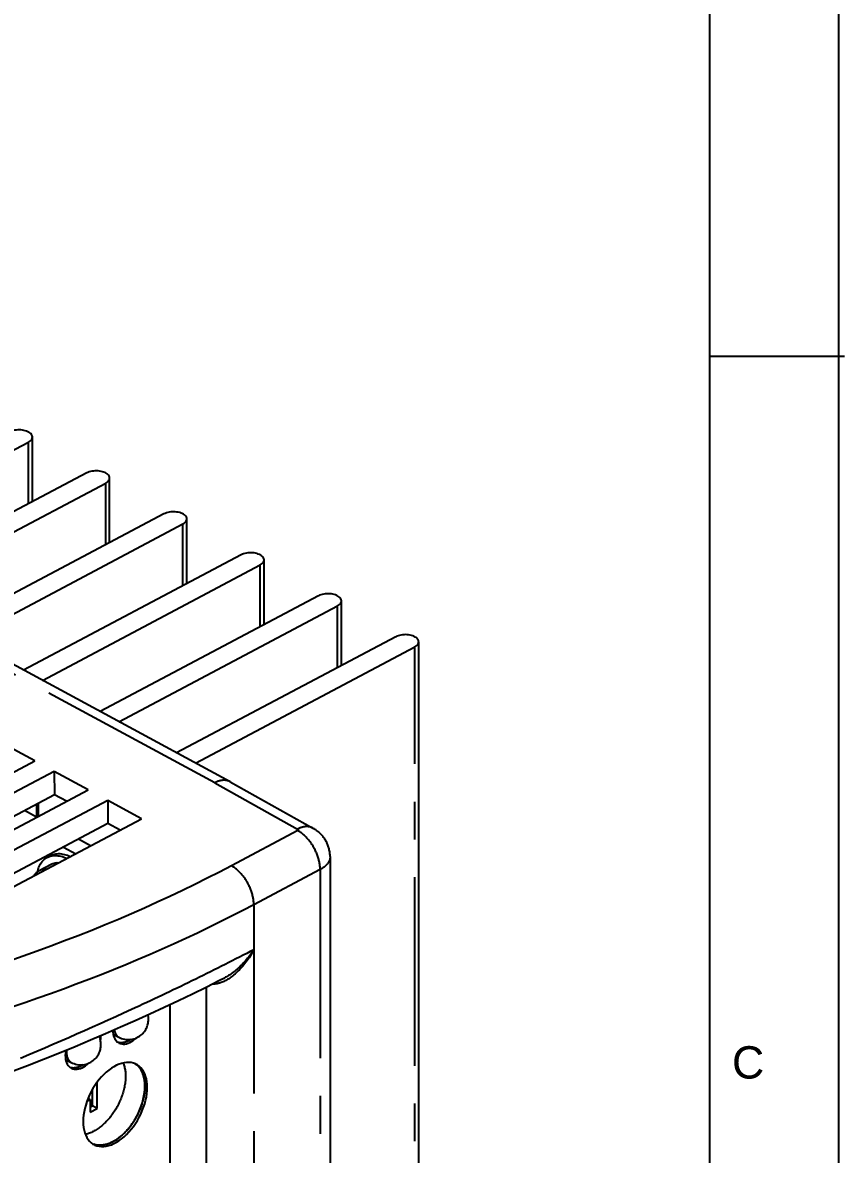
# Model space of a CAD drawing. Extents: x 0 to 34, y -0.3 to 21.7.
# Drawn here: x 30.965 to 34.02, y 13.021 to 17.229 of the extents above; entities that cross this region are included whole.
import ezdxf
from ezdxf.enums import TextEntityAlignment as Align

# ---------------------------------------------------------------- set-up
doc = ezdxf.new("R2010")
doc.units = 0
doc.header["$LTSCALE"] = 1.87
doc.linetypes.add('CENTER', pattern=[0.6, 0.375, -0.075, 0.075, -0.075])
doc.linetypes.add('DOT', pattern=[0.2, 0.1, -0.1])
doc.layers.get('0').update_dxf_attribs({"linetype": 'CONTINUOUS'})
doc.layers.add('DEFAULT_1', color=7, linetype='CENTER')

msp = doc.modelspace()

# ---------------------------------------------------------------- linework, layer by layer
at = {"color": 6, "linetype": 'CONTINUOUS'}
for p, q in [((33.52, -0.2617), (33.52, 21.7383)), ((33.52, 15.9883), (34.02, 15.9883))]:
    msp.add_line(p, q, dxfattribs=at)
at = {"color": 7, "linetype": 'CONTINUOUS'}
for p, q in [((34, -0.26), (34, 21.74)), ((31.736, 14.4065), (27.6872, 16.5945)), ((30.2315, 15.2693), (30.9863, 15.6694)), ((31.001, 15.4476), (31.001, 15.6881)), ((31.2029, 15.5546), (30.448, 15.1546)), ((31.2882, 15.2954), (31.2882, 15.5359)), ((30.5187, 15.1171), (31.2736, 15.5171)), ((31.4901, 15.4024), (30.7353, 15.0024)), ((30.806, 14.9649), (31.5608, 15.3649)), ((31.5755, 15.1432), (31.5755, 15.3836)), ((31.7774, 15.2501), (30.9683, 14.8214)), ((31.8628, 14.9909), (31.8628, 15.2314)), ((31.0383, 14.7836), (31.8481, 15.2127)), ((32.0647, 15.0979), (31.2528, 14.6677)), ((32.15, 14.8387), (32.15, 15.0792)), ((31.3228, 14.6298), (32.1354, 15.0604)), ((32.3519, 14.9457), (31.5372, 14.514)), ((31.6072, 14.4761), (32.4226, 14.9082)), ((32.4373, 6.6373), (32.4373, 14.927)), ((31.0097, 14.484), (30.8832, 14.5524)), ((29.9944, 13.9459), (31.0097, 14.484)), ((31.0821, 14.4448), (30.0668, 13.9068)), ((31.0821, 14.4448), (31.0827, 14.3583)), ((31.2085, 14.3765), (31.0821, 14.4448)), ((31.7366, 14.4062), (31.736, 14.4065)), ((31.7366, 14.4062), (32.046, 14.2332)), ((31.0827, 14.3583), (30.1481, 13.8629)), ((30.1932, 13.8385), (31.2085, 14.3765)), ((31.128, 14.3338), (31.0827, 14.3583)), ((31.281, 14.3373), (30.2657, 13.7993)), ((31.281, 14.3373), (31.2816, 14.2508)), ((31.4073, 14.2691), (31.281, 14.3373)), ((30.3921, 13.7311), (31.4073, 14.2691)), ((31.0169, 14.275), (30.9712, 14.2992)), ((31.2816, 14.2508), (30.347, 13.7554)), ((31.3268, 14.2264), (31.2816, 14.2508)), ((31.2177, 14.1686), (31.1721, 14.1928)), ((31.1164, 14.1633), (31.162, 14.1391)), ((31.0703, 14.0989), (31.0261, 14.0754)), ((31.0562, 14.1254), (31.0695, 14.1324)), ((32.1079, 14.1281), (32.1079, 5.8698)), ((31.6475, 13.6436), (31.6475, 9.198)), ((31.5123, 13.5784), (31.5123, 11.1061)), ((31.2559, 13.4597), (31.2558, 13.4634)), ((31.3015, 13.4679), (31.3226, 13.4567)), ((31.2495, 13.4597), (31.2491, 13.4605)), ((31.3185, 13.438), (31.3225, 13.4354)), ((31.3245, 13.4365), (31.33, 13.436)), ((31.1247, 13.3742), (31.1458, 13.3631)), ((31.1417, 13.3443), (31.1458, 13.3417)), ((31.1477, 13.3428), (31.1533, 13.3423)), ((31.3844, 13.3577), (31.3768, 13.3606)), ((31.388, 13.356), (31.3844, 13.3577)), ((31.3869, 13.3558), (31.3893, 13.3539)), ((31.2247, 13.2013), (31.2247, 13.2634)), ((31.2424, 13.192), (31.2424, 13.2903)), ((31.2041, 13.2194), (31.2158, 13.2256)), ((31.2158, 13.2256), (31.208, 13.2297)), ((31.2158, 13.2256), (31.2158, 13.1779)), ((31.2158, 13.1967), (31.2247, 13.2013)), ((31.2158, 13.1779), (31.2424, 13.192)), ((31.2424, 13.192), (31.2247, 13.2013)), ((31.2136, 13.0704), (31.2197, 13.0647)), ((31.2197, 13.0647), (31.2263, 13.0599)), ((31.2256, 13.0604), (31.2323, 13.0579)), ((31.2263, 13.0599), (31.23, 13.0578)), ((31.2323, 13.0579), (31.2405, 13.056))]:
    msp.add_line(p, q, dxfattribs=at)
at = {"color": 2, "linetype": 'DOT'}
msp.add_line((34, -0.2617), (34, 21.7383), dxfattribs=at)
at = {"color": 7, "linetype": 'CONTINUOUS'}
for points in [[(31.001, 15.6881), (31.0009, 15.6892), (31.0003, 15.6923), (30.9991, 15.6952), (30.9972, 15.6981), (30.9947, 15.7009), (30.9917, 15.7035), (30.988, 15.7059), (30.9839, 15.708), (30.9793, 15.7099), (30.9744, 15.7115), (30.9691, 15.7128), (30.9637, 15.7137), (30.958, 15.7143), (30.9522, 15.7146), (30.9465, 15.7145), (30.9408, 15.714), (30.9351, 15.7132), (30.9297, 15.7121), (30.9247, 15.7106), (30.92, 15.7089), (30.9156, 15.7068)], [(30.9863, 15.6694), (30.9903, 15.6717), (30.9936, 15.6743), (30.9964, 15.677), (30.9985, 15.6799), (31, 15.683), (31.0008, 15.6861), (31.001, 15.6881)], [(31.2882, 15.5359), (31.2882, 15.537), (31.2876, 15.54), (31.2864, 15.543), (31.2845, 15.5459), (31.282, 15.5487), (31.2789, 15.5513), (31.2753, 15.5536), (31.2711, 15.5558), (31.2666, 15.5577), (31.2617, 15.5593), (31.2564, 15.5605), (31.2509, 15.5615), (31.2453, 15.5621), (31.2395, 15.5623), (31.2337, 15.5623), (31.228, 15.5618), (31.2223, 15.561), (31.217, 15.5598), (31.212, 15.5584), (31.2073, 15.5567), (31.2029, 15.5546)], [(31.2736, 15.5171), (31.2775, 15.5195), (31.2809, 15.522), (31.2836, 15.5248), (31.2858, 15.5277), (31.2873, 15.5308), (31.2881, 15.5339), (31.2882, 15.5359)], [(31.5755, 15.3836), (31.5754, 15.3847), (31.5749, 15.3878), (31.5736, 15.3908), (31.5718, 15.3937), (31.5692, 15.3964), (31.5662, 15.399), (31.5626, 15.4014), (31.5584, 15.4036), (31.5539, 15.4055), (31.5489, 15.407), (31.5436, 15.4083), (31.5382, 15.4093), (31.5325, 15.4099), (31.5267, 15.4101), (31.521, 15.41), (31.5153, 15.4096), (31.5096, 15.4087), (31.5042, 15.4076), (31.4992, 15.4062), (31.4945, 15.4044), (31.4901, 15.4024)], [(31.5608, 15.3649), (31.5648, 15.3673), (31.5682, 15.3698), (31.5709, 15.3725), (31.573, 15.3755), (31.5745, 15.3786), (31.5754, 15.3817), (31.5755, 15.3836)], [(31.8628, 15.2314), (31.8627, 15.2325), (31.8621, 15.2356), (31.8609, 15.2386), (31.859, 15.2414), (31.8565, 15.2442), (31.8534, 15.2468), (31.8498, 15.2492), (31.8457, 15.2514), (31.8411, 15.2532), (31.8362, 15.2548), (31.8309, 15.2561), (31.8254, 15.257), (31.8198, 15.2576), (31.814, 15.2579), (31.8083, 15.2578), (31.8025, 15.2573), (31.7969, 15.2565), (31.7915, 15.2554), (31.7865, 15.254), (31.7818, 15.2522), (31.7774, 15.2501)], [(31.8481, 15.2127), (31.8521, 15.2151), (31.8554, 15.2176), (31.8581, 15.2203), (31.8603, 15.2232), (31.8618, 15.2263), (31.8626, 15.2294), (31.8628, 15.2314)], [(32.15, 15.0792), (32.15, 15.0803), (32.1494, 15.0834), (32.1482, 15.0863), (32.1463, 15.0892), (32.1438, 15.092), (32.1407, 15.0946), (32.1371, 15.097), (32.1329, 15.0991), (32.1284, 15.101), (32.1235, 15.1026), (32.1182, 15.1039), (32.1127, 15.1048), (32.1071, 15.1054), (32.1013, 15.1057), (32.0955, 15.1056), (32.0898, 15.1051), (32.0841, 15.1043), (32.0788, 15.1032), (32.0738, 15.1017), (32.0691, 15.1), (32.0647, 15.0979)], [(32.1354, 15.0604), (32.1393, 15.0628), (32.1427, 15.0654), (32.1454, 15.0681), (32.1475, 15.071), (32.149, 15.0741), (32.1499, 15.0772), (32.15, 15.0792)], [(32.4373, 14.927), (32.4372, 14.928), (32.4366, 14.9311), (32.4354, 14.9341), (32.4335, 14.937), (32.431, 14.9398), (32.428, 14.9424), (32.4243, 14.9447), (32.4202, 14.9469), (32.4156, 14.9488), (32.4107, 14.9504), (32.4054, 14.9516), (32.4, 14.9526), (32.3943, 14.9532), (32.3885, 14.9534), (32.3828, 14.9533), (32.3771, 14.9529), (32.3714, 14.9521), (32.366, 14.9509), (32.361, 14.9495), (32.3563, 14.9478), (32.3519, 14.9457)], [(32.4226, 14.9082), (32.4266, 14.9106), (32.4299, 14.9131), (32.4327, 14.9159), (32.4348, 14.9188), (32.4363, 14.9219), (32.4371, 14.925), (32.4373, 14.927)], [(32.1079, 14.1281), (32.1078, 14.1317), (32.1076, 14.1354), (32.1073, 14.139), (32.1069, 14.1426), (32.1064, 14.1462), (32.1057, 14.1498), (32.105, 14.1534), (32.1042, 14.1569), (32.1032, 14.1605), (32.1022, 14.1639), (32.101, 14.1674), (32.0997, 14.1708), (32.0984, 14.1742), (32.0969, 14.1776), (32.0953, 14.1809), (32.0937, 14.1841), (32.0919, 14.1873), (32.09, 14.1905), (32.0881, 14.1936), (32.086, 14.1966), (32.0839, 14.1996), (32.0816, 14.2025), (32.0793, 14.2054), (32.0769, 14.2082), (32.0744, 14.2109), (32.0718, 14.2135), (32.0691, 14.2161), (32.0664, 14.2186), (32.0636, 14.2209), (32.0608, 14.2232), (32.0579, 14.2254), (32.055, 14.2275), (32.052, 14.2295), (32.049, 14.2314), (32.046, 14.2332)], [(31.0695, 14.1324), (31.0739, 14.1345), (31.0785, 14.1362), (31.0832, 14.1376), (31.0881, 14.1386), (31.0931, 14.1392), (31.0983, 14.1395), (31.1036, 14.1393), (31.109, 14.1388), (31.1145, 14.138), (31.12, 14.1367), (31.1256, 14.1351), (31.1313, 14.1331), (31.137, 14.1308), (31.142, 14.1284)], [(31.0203, 14.0718), (31.021, 14.0748), (31.0225, 14.0806), (31.0243, 14.0861), (31.0264, 14.0914), (31.0288, 14.0964), (31.0314, 14.1012), (31.0343, 14.1056), (31.0374, 14.1097), (31.0407, 14.1135), (31.0443, 14.117), (31.0481, 14.1201), (31.0521, 14.1229), (31.0562, 14.1254)], [(31.0562, 14.1254), (31.0607, 14.1275), (31.0652, 14.1292), (31.07, 14.1306), (31.0749, 14.1316), (31.0799, 14.1322), (31.0851, 14.1324), (31.0903, 14.1323), (31.0957, 14.1318), (31.1012, 14.1309), (31.1067, 14.1297), (31.1124, 14.1281), (31.118, 14.1261), (31.1237, 14.1238), (31.1287, 14.1214)], [(31.0969, 14.1045), (31.0938, 14.1046), (31.0896, 14.1044), (31.0855, 14.1039), (31.0815, 14.1031), (31.0776, 14.102), (31.0739, 14.1006), (31.0703, 14.0989)], [(31.0219, 14.0729), (31.0197, 14.0714), (31.0177, 14.0698), (31.0157, 14.068), (31.0138, 14.0662), (31.012, 14.0642), (31.0102, 14.0621), (31.0086, 14.0599), (31.007, 14.0575), (31.0064, 14.0566)], [(31.0261, 14.0754), (31.0241, 14.0743), (31.0219, 14.0729)], [(31.0527, 14.0811), (31.0523, 14.0812), (31.0494, 14.0812), (31.0467, 14.0811), (31.0439, 14.0809), (31.0413, 14.0805), (31.0386, 14.08), (31.0361, 14.0794), (31.0335, 14.0786), (31.0311, 14.0777), (31.0287, 14.0767), (31.0263, 14.0756)], [(31.2168, 13.4467), (31.2732, 13.4708), (31.3289, 13.495), (31.3838, 13.5194), (31.438, 13.5439), (31.4914, 13.5685), (31.544, 13.5933), (31.5958, 13.6182), (31.6469, 13.6433), (31.6971, 13.6684), (31.7156, 13.6778)], [(31.3606, 13.4481), (31.3665, 13.4485), (31.3723, 13.4494), (31.3781, 13.4508), (31.3839, 13.4527), (31.3894, 13.455), (31.3946, 13.4577), (31.3994, 13.4607), (31.4038, 13.4639), (31.4078, 13.4672), (31.4114, 13.4706), (31.4146, 13.4741), (31.4175, 13.4777), (31.4201, 13.4814), (31.4225, 13.4852), (31.4246, 13.4891), (31.4264, 13.493), (31.4281, 13.497), (31.4294, 13.5011), (31.4306, 13.5052), (31.4315, 13.5095), (31.4321, 13.5139), (31.4326, 13.5184), (31.4327, 13.523)], [(31.4327, 13.523), (31.4326, 13.5274), (31.4322, 13.5319), (31.4315, 13.5363), (31.4306, 13.5405)], [(31.4314, 13.5369), (31.4315, 13.5376), (31.4319, 13.5411)], [(31.3002, 13.4825), (31.3005, 13.4756), (31.3013, 13.4686), (31.3028, 13.4621), (31.3049, 13.4561), (31.3075, 13.4506), (31.3107, 13.4457)], [(30.8625, 13.3058), (30.9233, 13.3289), (30.9835, 13.3521), (31.0429, 13.3755), (31.1016, 13.3991), (31.1596, 13.4228), (31.2168, 13.4467)], [(31.1839, 13.3544), (31.1897, 13.3548), (31.1955, 13.3558), (31.2014, 13.3572), (31.2071, 13.359), (31.2126, 13.3613), (31.2178, 13.364), (31.2226, 13.367), (31.2271, 13.3702), (31.231, 13.3735), (31.2346, 13.3769), (31.2378, 13.3804), (31.2407, 13.384), (31.2434, 13.3878), (31.2457, 13.3915), (31.2478, 13.3954), (31.2497, 13.3993), (31.2513, 13.4033), (31.2526, 13.4074), (31.2538, 13.4115), (31.2547, 13.4158), (31.2554, 13.4202), (31.2558, 13.4247), (31.2559, 13.4293)], [(31.2559, 13.4293), (31.2558, 13.4338), (31.2554, 13.4382), (31.2547, 13.4426), (31.2538, 13.447), (31.2526, 13.4513), (31.2512, 13.4556), (31.2495, 13.4597)], [(31.2546, 13.4433), (31.2547, 13.4439), (31.2556, 13.4519), (31.2559, 13.4597)], [(31.3107, 13.4457), (31.3143, 13.4415), (31.3185, 13.438)], [(31.3659, 13.4485), (31.3654, 13.4481), (31.3632, 13.4467), (31.3609, 13.4453), (31.3587, 13.444), (31.3565, 13.4428), (31.3542, 13.4418), (31.352, 13.4408), (31.3498, 13.4398), (31.3475, 13.439), (31.3453, 13.4383), (31.3431, 13.4377), (31.341, 13.4372), (31.3388, 13.4367), (31.3367, 13.4364), (31.3346, 13.4362), (31.3325, 13.4361), (31.3304, 13.436), (31.3284, 13.4361), (31.3264, 13.4363), (31.3244, 13.4365), (31.3225, 13.4369), (31.3206, 13.4373)], [(31.3225, 13.4354), (31.323, 13.4352), (31.328, 13.4331), (31.3333, 13.4318), (31.3389, 13.4313), (31.3447, 13.4316), (31.3508, 13.4327), (31.357, 13.4346), (31.3632, 13.4372), (31.3696, 13.4405), (31.3759, 13.4446), (31.382, 13.4493), (31.3878, 13.4544)], [(31.3226, 13.4567), (31.3274, 13.4544), (31.3325, 13.4523), (31.3379, 13.4507), (31.3434, 13.4494), (31.3491, 13.4485), (31.3548, 13.4481), (31.3606, 13.4481)], [(31.33, 13.436), (31.3359, 13.4363), (31.342, 13.4374), (31.3481, 13.4392), (31.3544, 13.4419), (31.3608, 13.4452), (31.3658, 13.4485)], [(31.1252, 13.4088), (31.1246, 13.4052), (31.1237, 13.3973), (31.1234, 13.3894)], [(31.1234, 13.3894), (31.1237, 13.3819), (31.1246, 13.375), (31.126, 13.3685), (31.1281, 13.3624), (31.1307, 13.3569), (31.1339, 13.352)], [(31.1339, 13.352), (31.1375, 13.3478), (31.1417, 13.3443)], [(31.1891, 13.3548), (31.1886, 13.3545), (31.1864, 13.353), (31.1842, 13.3516), (31.1819, 13.3504), (31.1797, 13.3492), (31.1774, 13.3481), (31.1752, 13.3471), (31.173, 13.3462), (31.1708, 13.3454), (31.1686, 13.3446), (31.1664, 13.344), (31.1642, 13.3435), (31.162, 13.3431), (31.1599, 13.3427), (31.1578, 13.3425), (31.1557, 13.3424), (31.1536, 13.3423), (31.1516, 13.3424), (31.1496, 13.3426), (31.1477, 13.3428), (31.1457, 13.3432), (31.1439, 13.3437)], [(31.1458, 13.3631), (31.1507, 13.3607), (31.1558, 13.3587), (31.1611, 13.357), (31.1666, 13.3557), (31.1723, 13.3548), (31.1781, 13.3544), (31.1839, 13.3544)], [(31.1458, 13.3417), (31.1462, 13.3415), (31.1512, 13.3395), (31.1565, 13.3382), (31.1621, 13.3377), (31.1679, 13.338), (31.174, 13.339), (31.1802, 13.3409), (31.1865, 13.3435), (31.1928, 13.3469), (31.1991, 13.3509), (31.2053, 13.3556), (31.211, 13.3607)], [(31.1533, 13.3423), (31.1591, 13.3426), (31.1652, 13.3437), (31.1714, 13.3456), (31.1776, 13.3482), (31.184, 13.3515), (31.189, 13.3548)], [(31.3768, 13.3606), (31.3686, 13.3624), (31.3601, 13.3633), (31.3513, 13.3631), (31.3422, 13.3619), (31.3328, 13.3597), (31.3234, 13.3566), (31.3138, 13.3524), (31.3041, 13.3473), (31.2946, 13.3413), (31.2851, 13.3345), (31.2758, 13.3267), (31.2667, 13.3183), (31.2578, 13.3091), (31.2493, 13.2992), (31.2412, 13.2887), (31.2335, 13.2778), (31.2263, 13.2663), (31.2197, 13.2545), (31.2136, 13.2423), (31.2081, 13.2299), (31.2033, 13.2174), (31.1992, 13.2048), (31.1958, 13.1922), (31.1931, 13.1797), (31.1912, 13.1675), (31.1901, 13.1555), (31.1896, 13.1437)], [(31.3385, 13.3611), (31.3387, 13.3607), (31.34, 13.3574), (31.3412, 13.354), (31.3423, 13.3506), (31.3433, 13.347), (31.3441, 13.3434), (31.3449, 13.3397), (31.3456, 13.3359), (31.3462, 13.332), (31.3467, 13.3281), (31.347, 13.3241), (31.3473, 13.32), (31.3475, 13.3158), (31.3475, 13.3116)], [(31.3955, 13.3481), (31.3894, 13.3538), (31.3835, 13.3581)], [(31.4248, 13.3025), (31.4222, 13.3122), (31.4187, 13.3212), (31.4146, 13.3294), (31.4098, 13.3368), (31.4043, 13.3434), (31.3983, 13.3491), (31.3916, 13.3539), (31.388, 13.356)], [(31.3893, 13.3539), (31.3915, 13.352), (31.3937, 13.3499), (31.3958, 13.3478), (31.3979, 13.3455), (31.3998, 13.343)], [(31.4195, 13.2748), (31.419, 13.2862), (31.4179, 13.297), (31.416, 13.3072), (31.4133, 13.3168), (31.4099, 13.3259), (31.4058, 13.3341), (31.401, 13.3415), (31.3955, 13.3481)], [(31.3998, 13.343), (31.4017, 13.3405), (31.4035, 13.3379), (31.4052, 13.3352)], [(31.3475, 13.3116), (31.3475, 13.3074), (31.3473, 13.303), (31.347, 13.2987), (31.3467, 13.2943), (31.3462, 13.2898), (31.3456, 13.2853), (31.3449, 13.2808), (31.3441, 13.2763), (31.3433, 13.2717), (31.3423, 13.2671), (31.3412, 13.2625), (31.34, 13.2579), (31.3387, 13.2532), (31.3373, 13.2486), (31.3358, 13.244), (31.3342, 13.2394), (31.3326, 13.2347), (31.3308, 13.2301), (31.3289, 13.2255), (31.327, 13.221), (31.325, 13.2164), (31.3228, 13.2119), (31.3206, 13.2074), (31.3183, 13.203), (31.316, 13.1986), (31.3135, 13.1942), (31.311, 13.1899), (31.3084, 13.1857), (31.3058, 13.1815), (31.303, 13.1773), (31.3003, 13.1733), (31.2974, 13.1693), (31.2945, 13.1653), (31.2915, 13.1615), (31.2885, 13.1577), (31.2854, 13.154), (31.2822, 13.1504), (31.2791, 13.1468), (31.2758, 13.1434), (31.2726, 13.1401), (31.2693, 13.1368), (31.2659, 13.1337), (31.2625, 13.1306), (31.2591, 13.1277), (31.2557, 13.1249), (31.2522, 13.1222), (31.2488, 13.1196), (31.2453, 13.1171), (31.2418, 13.1147), (31.2382, 13.1125), (31.2347, 13.1104), (31.2312, 13.1084), (31.2276, 13.1065), (31.2241, 13.1048), (31.2206, 13.1031), (31.2171, 13.1017), (31.2136, 13.1003), (31.2101, 13.0991), (31.2066, 13.098), (31.2031, 13.097), (31.1997, 13.0962), (31.198, 13.0959)], [(31.4052, 13.3352), (31.4068, 13.3323), (31.4083, 13.3294), (31.4097, 13.3263), (31.411, 13.3232), (31.4123, 13.3199), (31.4134, 13.3166), (31.4144, 13.3132), (31.4154, 13.3097)], [(31.4154, 13.3097), (31.4162, 13.3061), (31.417, 13.3024), (31.4176, 13.2987)], [(31.4176, 13.2987), (31.4182, 13.2949), (31.4186, 13.291), (31.419, 13.287), (31.4193, 13.283), (31.4194, 13.2789), (31.4195, 13.2748)], [(31.4283, 13.2701), (31.4279, 13.2815), (31.4267, 13.2923), (31.4248, 13.3025)], [(31.4182, 13.2534), (31.4176, 13.249), (31.417, 13.2446), (31.4162, 13.2401), (31.4154, 13.2356), (31.4144, 13.2311), (31.4134, 13.2266), (31.4123, 13.222), (31.411, 13.2175), (31.4097, 13.213), (31.4083, 13.2084), (31.4068, 13.2039), (31.4052, 13.1993), (31.4035, 13.1948), (31.4017, 13.1903), (31.3998, 13.1858), (31.3979, 13.1813), (31.3958, 13.1768), (31.3937, 13.1724), (31.3915, 13.168), (31.3893, 13.1637), (31.3869, 13.1594), (31.3845, 13.1551), (31.382, 13.1509), (31.3795, 13.1467), (31.3768, 13.1426), (31.3741, 13.1385), (31.3714, 13.1345), (31.3686, 13.1306), (31.3657, 13.1268), (31.3628, 13.123), (31.3598, 13.1193), (31.3568, 13.1156), (31.3537, 13.1121), (31.3506, 13.1086), (31.3474, 13.1052), (31.3442, 13.1019), (31.3409, 13.0987), (31.3377, 13.0956), (31.3344, 13.0926), (31.331, 13.0897), (31.3276, 13.0869), (31.3243, 13.0842), (31.3208, 13.0816), (31.3174, 13.0791), (31.314, 13.0768), (31.3105, 13.0745), (31.3071, 13.0724), (31.3036, 13.0704), (31.3001, 13.0685), (31.2967, 13.0667), (31.2932, 13.065), (31.2897, 13.0635), (31.2863, 13.0621), (31.2828, 13.0608), (31.2794, 13.0597), (31.276, 13.0586), (31.2726, 13.0577), (31.2692, 13.057), (31.2659, 13.0563), (31.2626, 13.0558), (31.2593, 13.0555), (31.2561, 13.0552), (31.2529, 13.0551), (31.2497, 13.0552), (31.2466, 13.0553), (31.2435, 13.0556), (31.2405, 13.056), (31.2375, 13.0566), (31.2346, 13.0573), (31.2317, 13.0581), (31.2289, 13.059)], [(31.2405, 13.056), (31.249, 13.0552), (31.2578, 13.0553), (31.2669, 13.0565), (31.2763, 13.0587), (31.2857, 13.0619), (31.2953, 13.066), (31.305, 13.0712), (31.3145, 13.0771), (31.324, 13.084), (31.3333, 13.0917), (31.3424, 13.1002), (31.3513, 13.1094), (31.3598, 13.1193), (31.3679, 13.1297), (31.3756, 13.1407), (31.3828, 13.1522), (31.3894, 13.164), (31.3955, 13.1761), (31.401, 13.1886), (31.4058, 13.2011), (31.4099, 13.2136), (31.4133, 13.2263), (31.416, 13.2387), (31.4179, 13.2509), (31.419, 13.263), (31.4195, 13.2748)], [(31.4195, 13.2748), (31.4194, 13.2706), (31.4193, 13.2664), (31.419, 13.2621), (31.4186, 13.2578), (31.4182, 13.2534)], [(31.4222, 13.2216), (31.4248, 13.234), (31.4267, 13.2462), (31.4279, 13.2583), (31.4283, 13.2701)], [(31.23, 13.0578), (31.2335, 13.0561), (31.2412, 13.0532), (31.2493, 13.0514), (31.2578, 13.0505), (31.2667, 13.0507), (31.2758, 13.0518), (31.2851, 13.054), (31.2946, 13.0572), (31.3041, 13.0614), (31.3138, 13.0665), (31.3234, 13.0724), (31.3328, 13.0793), (31.3422, 13.0871), (31.3513, 13.0955), (31.3601, 13.1047), (31.3686, 13.1146), (31.3768, 13.125), (31.3844, 13.136), (31.3916, 13.1475), (31.3983, 13.1593), (31.4043, 13.1714), (31.4098, 13.1839), (31.4146, 13.1964), (31.4187, 13.2089), (31.4222, 13.2216)], [(31.1896, 13.1437), (31.1901, 13.1322), (31.1912, 13.1214), (31.1931, 13.1112), (31.1958, 13.1016), (31.1992, 13.0926), (31.2033, 13.0844), (31.2081, 13.077), (31.2136, 13.0704)]]:
    msp.add_lwpolyline(points, dxfattribs=at)
at = {"layer": 'DEFAULT_1', "color": 7, "linetype": 'CENTER'}
for p, q in [((31.6792, 14.403), (27.6313, 16.5904)), ((30.9863, 15.4398), (30.9863, 15.6694)), ((31.2736, 15.2876), (31.2736, 15.5171)), ((31.5608, 15.1354), (31.5608, 15.3649)), ((31.8481, 14.9832), (31.8481, 15.2127)), ((32.1354, 14.8309), (32.1354, 15.0604)), ((32.4226, 6.6186), (32.4226, 14.9082)), ((31.6792, 14.403), (31.9873, 14.2306)), ((31.0167, 14.3233), (31.0167, 14.2749)), ((31.022, 14.3261), (31.022, 14.2777)), ((31.9876, 14.2248), (31.741, 14.0941)), ((32.0437, 14.2344), (32.0425, 14.2351)), ((32.0709, 14.08), (31.8243, 13.9493)), ((32.0709, 14.08), (32.0709, 5.8225)), ((31.8243, 13.9493), (31.8243, 9.0813)), ((31.3691, 13.5594), (31.3403, 13.5463)), ((31.2535, 13.507), (31.2243, 13.494)), ((31.2825, 13.52), (31.2535, 13.507)), ((31.3115, 13.5331), (31.2825, 13.52)), ((31.3403, 13.5463), (31.3115, 13.5331)), ((31.1656, 13.468), (31.1361, 13.4551)), ((31.195, 13.481), (31.1656, 13.468)), ((31.2243, 13.494), (31.195, 13.481)), ((31.0769, 13.4293), (31.0471, 13.4164)), ((31.1065, 13.4422), (31.0769, 13.4293)), ((31.1361, 13.4551), (31.1065, 13.4422)), ((30.9873, 13.3909), (30.9572, 13.3781)), ((31.0172, 13.4036), (30.9873, 13.3909)), ((31.0471, 13.4164), (31.0172, 13.4036))]:
    msp.add_line(p, q, dxfattribs=at)
for points in [[(31.736, 14.4065), (31.7346, 14.4073), (31.7327, 14.4082), (31.7307, 14.409), (31.7286, 14.4097), (31.7266, 14.4103), (31.7245, 14.4108), (31.7223, 14.4113), (31.7201, 14.4116), (31.7179, 14.4119), (31.7157, 14.412), (31.7134, 14.4121), (31.711, 14.412), (31.7087, 14.4119), (31.7063, 14.4117), (31.7039, 14.4113), (31.7015, 14.4109), (31.6991, 14.4104), (31.6966, 14.4098), (31.6942, 14.4091), (31.6917, 14.4083), (31.6892, 14.4074), (31.6867, 14.4065), (31.6842, 14.4054), (31.6817, 14.4042), (31.6792, 14.403)], [(32.0425, 14.2351), (32.0407, 14.2359), (32.0388, 14.2367), (32.037, 14.2374), (32.0351, 14.238), (32.0331, 14.2385), (32.0311, 14.239), (32.0291, 14.2393), (32.027, 14.2396), (32.0249, 14.2398), (32.0228, 14.2399), (32.0206, 14.2399), (32.0184, 14.2399), (32.0162, 14.2397), (32.014, 14.2395), (32.0117, 14.2392), (32.0095, 14.2388), (32.0072, 14.2383), (32.005, 14.2378), (32.0027, 14.2371), (32.0005, 14.2364), (31.9982, 14.2356), (31.996, 14.2348), (31.9938, 14.2338), (31.9916, 14.2328), (31.9895, 14.2317), (31.9873, 14.2306)], [(31.9873, 14.2306), (31.9876, 14.2305), (31.9878, 14.2304), (31.988, 14.2303), (31.9881, 14.2302), (31.9883, 14.23), (31.9885, 14.2299), (31.9887, 14.2298), (31.9888, 14.2296), (31.9889, 14.2295), (31.9891, 14.2294), (31.9892, 14.2292), (31.9893, 14.2291), (31.9894, 14.2289), (31.9895, 14.2288), (31.9896, 14.2286), (31.9897, 14.2285), (31.9897, 14.2283), (31.9898, 14.2282), (31.9898, 14.228), (31.9898, 14.2279), (31.9898, 14.2277), (31.9898, 14.2276), (31.9898, 14.2274), (31.9898, 14.2272), (31.9898, 14.2271), (31.9897, 14.2269), (31.9897, 14.2268), (31.9896, 14.2266), (31.9895, 14.2265), (31.9895, 14.2263), (31.9894, 14.2262), (31.9892, 14.2261), (31.9891, 14.2259), (31.989, 14.2258), (31.9889, 14.2256), (31.9887, 14.2255), (31.9886, 14.2254), (31.9884, 14.2252), (31.9882, 14.2251), (31.988, 14.225), (31.9878, 14.2249), (31.9876, 14.2248)], [(32.0709, 14.08), (32.0708, 14.0833), (32.0707, 14.0866), (32.0705, 14.09), (32.0702, 14.0934), (32.0698, 14.0969), (32.0693, 14.1004), (32.0687, 14.1039), (32.068, 14.1074), (32.0673, 14.1109), (32.0665, 14.1145), (32.0656, 14.1181), (32.0646, 14.1217), (32.0635, 14.1252), (32.0623, 14.1288), (32.0611, 14.1324), (32.0597, 14.136), (32.0583, 14.1395), (32.0569, 14.1431), (32.0553, 14.1466), (32.0537, 14.1501), (32.052, 14.1536), (32.0503, 14.157), (32.0484, 14.1604), (32.0465, 14.1638), (32.0446, 14.1671), (32.0426, 14.1704), (32.0405, 14.1736), (32.0384, 14.1768), (32.0362, 14.1799), (32.0339, 14.183), (32.0316, 14.186), (32.0293, 14.1889), (32.0269, 14.1918), (32.0245, 14.1946), (32.022, 14.1973), (32.0195, 14.2), (32.017, 14.2025), (32.0144, 14.205), (32.0118, 14.2074), (32.0092, 14.2097), (32.0066, 14.2119), (32.0039, 14.2141), (32.0012, 14.2161), (31.9985, 14.218), (31.9958, 14.2199), (31.9931, 14.2216), (31.9904, 14.2233), (31.9876, 14.2248)], [(32.1079, 14.1273), (32.1078, 14.1263), (32.1077, 14.1242), (32.1075, 14.1221), (32.1071, 14.1201), (32.1066, 14.118), (32.106, 14.116), (32.1053, 14.114), (32.1045, 14.112), (32.1036, 14.11), (32.1025, 14.108), (32.1013, 14.106), (32.1, 14.1041), (32.0986, 14.1022), (32.0971, 14.1003), (32.0955, 14.0984), (32.0937, 14.0965), (32.0919, 14.0947), (32.09, 14.0929), (32.0879, 14.0912), (32.0858, 14.0895), (32.0835, 14.0878), (32.0812, 14.0861), (32.0787, 14.0845), (32.0762, 14.083), (32.0736, 14.0814), (32.0709, 14.08)], [(31.741, 14.0941), (31.6964, 14.0707), (31.6512, 14.0477), (31.6056, 14.0249), (31.5593, 14.0025), (31.5126, 13.9803), (31.4654, 13.9585), (31.4176, 13.937), (31.3694, 13.9158), (31.3206, 13.8949), (31.2714, 13.8744), (31.2217, 13.8541), (31.1716, 13.8342), (31.121, 13.8147), (31.0699, 13.7954), (31.0184, 13.7766), (30.9664, 13.758), (30.9141, 13.7398)], [(31.8243, 13.9493), (31.8242, 13.9526), (31.8241, 13.9559), (31.8239, 13.9593), (31.8236, 13.9627), (31.8232, 13.9662), (31.8227, 13.9697), (31.8221, 13.9732), (31.8214, 13.9767), (31.8207, 13.9803), (31.8199, 13.9838), (31.8189, 13.9874), (31.8179, 13.991), (31.8169, 13.9946), (31.8157, 13.9981), (31.8145, 14.0017), (31.8131, 14.0053), (31.8117, 14.0088), (31.8103, 14.0124), (31.8087, 14.0159), (31.8071, 14.0194), (31.8054, 14.0229), (31.8037, 14.0263), (31.8018, 14.0297), (31.7999, 14.0331), (31.798, 14.0364), (31.796, 14.0397), (31.7939, 14.0429), (31.7918, 14.0461), (31.7896, 14.0492), (31.7873, 14.0523), (31.785, 14.0553), (31.7827, 14.0582), (31.7803, 14.0611), (31.7779, 14.0639), (31.7754, 14.0666), (31.7729, 14.0693), (31.7704, 14.0718), (31.7678, 14.0743), (31.7652, 14.0767), (31.7626, 14.079), (31.76, 14.0813), (31.7573, 14.0834), (31.7546, 14.0854), (31.7519, 14.0874), (31.7492, 14.0892), (31.7465, 14.0909), (31.7438, 14.0926), (31.741, 14.0941)], [(31.8243, 13.9493), (31.7832, 13.9278), (31.7417, 13.9065), (31.6997, 13.8855), (31.6573, 13.8647), (31.6145, 13.8442), (31.5713, 13.8239), (31.5276, 13.8039), (31.4835, 13.7842), (31.439, 13.7647), (31.3941, 13.7455), (31.3488, 13.7265), (31.3031, 13.7078), (31.257, 13.6894), (31.2105, 13.6713), (31.1637, 13.6535), (31.1165, 13.6359), (31.0689, 13.6186), (31.021, 13.6016), (30.9727, 13.5849), (30.9241, 13.5685)], [(31.8243, 13.7823), (31.8111, 13.7754), (31.7978, 13.7684), (31.7845, 13.7616), (31.7712, 13.7547), (31.7578, 13.7478), (31.7444, 13.7409), (31.7309, 13.7341), (31.7174, 13.7272), (31.7039, 13.7204), (31.6904, 13.7136), (31.6768, 13.7068), (31.6631, 13.7), (31.6495, 13.6932), (31.6358, 13.6864), (31.622, 13.6796), (31.6082, 13.6729), (31.5944, 13.6661), (31.5806, 13.6594), (31.5667, 13.6526), (31.5528, 13.6459), (31.5389, 13.6392), (31.5249, 13.6325), (31.5109, 13.6258), (31.4968, 13.6191), (31.4828, 13.6125), (31.4687, 13.6058), (31.4545, 13.5992), (31.4404, 13.5925), (31.4262, 13.5859), (31.4119, 13.5793), (31.3977, 13.5726), (31.3834, 13.566), (31.3691, 13.5594)], [(31.8243, 13.7823), (31.821, 13.7762), (31.8175, 13.7702), (31.814, 13.7642), (31.8104, 13.7584), (31.8067, 13.7526), (31.8029, 13.747), (31.799, 13.7415), (31.7951, 13.7362), (31.7911, 13.731), (31.7871, 13.726), (31.783, 13.7211), (31.7789, 13.7164), (31.7749, 13.7119), (31.7708, 13.7076), (31.7667, 13.7034), (31.7626, 13.6995), (31.7586, 13.6957), (31.7545, 13.6921), (31.7505, 13.6887), (31.7466, 13.6855), (31.7427, 13.6825), (31.7388, 13.6796), (31.735, 13.677), (31.7312, 13.6745), (31.7275, 13.6721), (31.7239, 13.67), (31.7203, 13.668), (31.7168, 13.6661), (31.7134, 13.6645), (31.71, 13.6629), (31.7067, 13.6615), (31.7034, 13.6603), (31.7003, 13.6592), (31.6972, 13.6582), (31.6941, 13.6573), (31.6912, 13.6566), (31.6883, 13.6559), (31.6854, 13.6554), (31.6827, 13.655), (31.68, 13.6547), (31.6773, 13.6545), (31.6747, 13.6544), (31.6722, 13.6544), (31.6697, 13.6545), (31.6694, 13.6545)], [(31.8243, 13.7823), (31.8207, 13.7768), (31.817, 13.7714), (31.8132, 13.7661), (31.8094, 13.7608), (31.8054, 13.7557), (31.8014, 13.7506), (31.7973, 13.7457), (31.7932, 13.7409), (31.789, 13.7362), (31.7848, 13.7316), (31.7806, 13.7272), (31.7763, 13.7229), (31.7721, 13.7188), (31.7678, 13.7149), (31.7635, 13.711), (31.7593, 13.7074), (31.7551, 13.7039), (31.7509, 13.7006), (31.7468, 13.6974), (31.7426, 13.6944), (31.7386, 13.6916), (31.7346, 13.6889), (31.7306, 13.6863), (31.7267, 13.6839), (31.7228, 13.6817), (31.7191, 13.6796), (31.7156, 13.6778)], [(31.3054, 13.4848), (31.3057, 13.483), (31.3065, 13.4794), (31.3075, 13.4759), (31.3087, 13.4727), (31.3101, 13.4697), (31.3118, 13.4669), (31.3136, 13.4643), (31.3156, 13.462), (31.3178, 13.4599), (31.3202, 13.4582), (31.3226, 13.4567)], [(31.1284, 13.4101), (31.1283, 13.4098), (31.128, 13.4054), (31.1279, 13.4012)], [(31.1279, 13.4012), (31.128, 13.3971), (31.1283, 13.3932), (31.1289, 13.3893), (31.1297, 13.3857), (31.1307, 13.3823), (31.1319, 13.379), (31.1334, 13.376), (31.135, 13.3732), (31.1368, 13.3706), (31.1388, 13.3683), (31.141, 13.3663), (31.1434, 13.3645), (31.1458, 13.3631)]]:
    msp.add_lwpolyline(points, dxfattribs=at)

# ---------------------------------------------------------------- texts
at = {"color": 2, "linetype": 'CONTINUOUS'}
msp.add_text('C', height=0.12, dxfattribs=at).set_placement((33.6021, 13.3033), (33.7221, 13.3033), align=Align.FIT)

doc.saveas('drawing.dxf')
